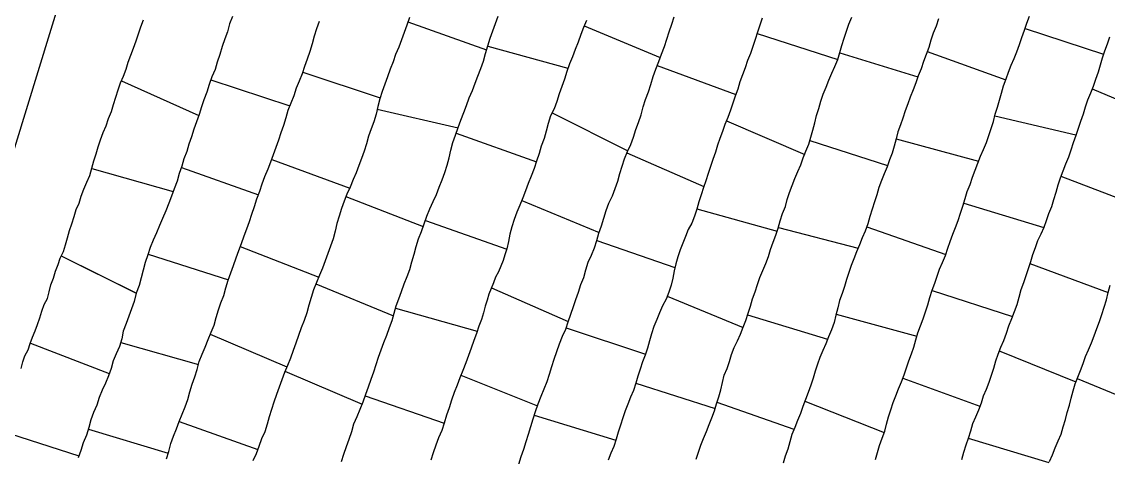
# Model space of a CAD drawing. Extents: x 703186 to 703989, y 1560402 to 1561368.
# Drawn here: x 703493.7 to 703552.3, y 1560574.6 to 1560598 of the extents above; entities that cross this region are included whole.
import ezdxf

# ---------------------------------------------------------------- set-up
doc = ezdxf.new("R2010")
doc.units = 0
for name, color, linetype in [('10124_2002_REAL', 30, 'Continuous'), ('AGROCAD PLL', 7, 'Continuous'), ('PANTE_2002', 7, 'Continuous')]:
    doc.layers.add(name, color=color, linetype=linetype)

msp = doc.modelspace()

# ---------------------------------------------------------------- linework, layer by layer
at = {"layer": '10124_2002_REAL'}
for points in [[(703505.063, 1560598.3163), (703504.9016, 1560597.93), (703504.7852, 1560597.5049), (703504.6404, 1560597.1124), (703504.5073, 1560596.6966), (703504.3668, 1560596.2808), (703504.2354, 1560595.8691), (703504.1197, 1560595.4661), (703503.9419, 1560595.0626), (703503.8057, 1560594.6503), (703503.6783, 1560594.2378), (703503.5146, 1560593.8382), (703503.3799, 1560593.4485), (703503.2569, 1560593.044), (703503.1069, 1560592.6467), (703502.9797, 1560592.2403), (703502.8456, 1560591.8331), (703502.7083, 1560591.4339), (703502.5852, 1560591.0522), (703502.4349, 1560590.6573), (703502.328, 1560590.25), (703502.1885, 1560589.8561), (703502.0698, 1560589.4454), (703501.917, 1560589.0405), (703501.7702, 1560588.6337), (703501.6178, 1560588.2505), (703501.4636, 1560587.8455), (703501.2836, 1560587.44), (703501.1202, 1560587.0483), (703500.9529, 1560586.6666), (703500.7809, 1560586.2696), (703500.6242, 1560585.8714), (703500.4959, 1560585.4723), (703500.3463, 1560585.0655), (703500.2359, 1560584.6465), (703500.1325, 1560584.2269), (703500.0158, 1560583.8131), (703499.8676, 1560583.3996), (703499.7621, 1560582.962), (703499.6132, 1560582.5703), (703499.4606, 1560582.1616), (703499.3145, 1560581.7631), (703499.1665, 1560581.363), (703499.0798, 1560580.9405), (703498.9619, 1560580.5277), (703498.7905, 1560580.1409), (703498.6227, 1560579.755), (703498.5133, 1560579.3452), (703498.3611, 1560578.9585), (703498.2137, 1560578.5605), (703498.023, 1560578.1733), (703497.8732, 1560577.7746), (703497.7407, 1560577.3638), (703497.5636, 1560576.9803), (703497.4143, 1560576.5832), (703497.3099, 1560576.17), (703497.1835, 1560575.7499), (703497.0077, 1560575.3427), (703496.8714, 1560574.9316), (703496.7298, 1560574.5308)], [(703514.6042, 1560598.2743), (703514.4572, 1560597.864), (703514.3119, 1560597.4607), (703514.1731, 1560597.0578), (703514.0274, 1560596.661), (703513.8556, 1560596.2655), (703513.7233, 1560595.8721), (703513.5676, 1560595.4758), (703513.4088, 1560595.0729), (703513.267, 1560594.6736), (703513.1268, 1560594.2751), (703513.0059, 1560593.8765), (703512.9022, 1560593.4767), (703512.8066, 1560593.059), (703512.6819, 1560592.6497), (703512.5282, 1560592.2612), (703512.3911, 1560591.8689), (703512.2859, 1560591.4516), (703512.1538, 1560591.0712), (703512.0093, 1560590.6751), (703511.8687, 1560590.2889), (703511.7203, 1560589.8993), (703511.5689, 1560589.5292), (703511.4114, 1560589.1275), (703511.2208, 1560588.7476), (703511.0749, 1560588.3736), (703510.9394, 1560587.9703), (703510.8062, 1560587.5636), (703510.6878, 1560587.1642), (703510.5973, 1560586.756), (703510.4868, 1560586.3404), (703510.3348, 1560585.9391), (703510.197, 1560585.5492), (703510.0618, 1560585.1587), (703509.9034, 1560584.7585), (703509.7476, 1560584.38), (703509.5912, 1560583.9815), (703509.4272, 1560583.5844), (703509.3072, 1560583.1788), (703509.1764, 1560582.769), (703509.0622, 1560582.3513), (703508.9143, 1560581.9404), (703508.7559, 1560581.5333), (703508.6207, 1560581.1217), (703508.475, 1560580.7143), (703508.3231, 1560580.3157), (703508.1793, 1560579.9101), (703508.0204, 1560579.5144), (703507.8595, 1560579.1378), (703507.7193, 1560578.7301), (703507.5784, 1560578.3394), (703507.4271, 1560577.9427), (703507.2946, 1560577.5345), (703507.1635, 1560577.1371), (703507.0325, 1560576.7416), (703506.9322, 1560576.3419), (703506.793, 1560575.9368), (703506.6129, 1560575.5529), (703506.4752, 1560575.1442), (703506.3314, 1560574.7501), (703506.1535, 1560574.36)], [(703510.938, 1560574.3309), (703511.0648, 1560574.7292), (703511.2045, 1560575.1391), (703511.3568, 1560575.5386), (703511.4904, 1560575.9436), (703511.6061, 1560576.3608), (703511.7832, 1560576.7588), (703511.9441, 1560577.159), (703512.1, 1560577.5551), (703512.2391, 1560577.9582), (703512.3961, 1560578.3582), (703512.5385, 1560578.7635), (703512.6752, 1560579.1617), (703512.7968, 1560579.5612), (703512.9354, 1560579.9597), (703513.082, 1560580.353), (703513.2224, 1560580.7462), (703513.3788, 1560581.1342), (703513.528, 1560581.5495), (703513.6752, 1560581.9253), (703513.7733, 1560582.3264), (703513.8871, 1560582.7315), (703514.0234, 1560583.1079), (703514.1679, 1560583.4956), (703514.3153, 1560583.9094), (703514.4706, 1560584.3005), (703514.6122, 1560584.6883), (703514.7364, 1560585.1026), (703514.857, 1560585.5075), (703514.9599, 1560585.9212), (703515.0923, 1560586.3318), (703515.256, 1560586.7393), (703515.396, 1560587.1379), (703515.5416, 1560587.5496), (703515.6936, 1560587.9539), (703515.8814, 1560588.3487), (703516.0532, 1560588.7287), (703516.2071, 1560589.1285), (703516.3628, 1560589.5139), (703516.5031, 1560589.906), (703516.6401, 1560590.3018), (703516.7378, 1560590.6994), (703516.8347, 1560591.115), (703516.9433, 1560591.5352), (703517.0783, 1560591.9244), (703517.2236, 1560592.332), (703517.3752, 1560592.742), (703517.5284, 1560593.1386), (703517.6735, 1560593.5298), (703517.8255, 1560593.9307), (703517.9993, 1560594.3265), (703518.1479, 1560594.723), (703518.2917, 1560595.1073), (703518.4482, 1560595.517), (703518.5891, 1560595.9138), (703518.7069, 1560596.322), (703518.8227, 1560596.7406), (703518.9465, 1560597.1485), (703519.0924, 1560597.5518), (703519.2381, 1560597.9459), (703519.3845, 1560598.3424)], [(703520.5034, 1560574.1826), (703520.6297, 1560574.5929), (703520.7661, 1560574.9973), (703520.8897, 1560575.414), (703521.0179, 1560575.8087), (703521.1533, 1560576.2143), (703521.2676, 1560576.6255), (703521.3918, 1560577.0309), (703521.5509, 1560577.4381), (703521.7048, 1560577.8524), (703521.8713, 1560578.2489), (703522.0257, 1560578.6503), (703522.1613, 1560579.0456), (703522.2881, 1560579.4475), (703522.4117, 1560579.8534), (703522.5538, 1560580.2559), (703522.7001, 1560580.6751), (703522.8603, 1560581.0903), (703523.0289, 1560581.466), (703523.1603, 1560581.8661), (703523.299, 1560582.2766), (703523.4392, 1560582.6802), (703523.5735, 1560583.0693), (703523.7177, 1560583.4673), (703523.8496, 1560583.8707), (703524.0024, 1560584.2528), (703524.1086, 1560584.6659), (703524.2445, 1560585.0733), (703524.4118, 1560585.4591), (703524.5758, 1560585.8531), (703524.7124, 1560586.2513), (703524.8212, 1560586.6389), (703524.9662, 1560587.0371), (703525.0912, 1560587.4419), (703525.2154, 1560587.8646), (703525.3604, 1560588.2568), (703525.5463, 1560588.6496), (703525.7035, 1560589.0433), (703525.8419, 1560589.4435), (703525.952, 1560589.8507), (703526.0715, 1560590.2491), (703526.195, 1560590.6569), (703526.3618, 1560591.0394), (703526.5474, 1560591.4195), (703526.6916, 1560591.8241), (703526.8113, 1560592.2235), (703526.9595, 1560592.6153), (703527.09, 1560593.0289), (703527.2023, 1560593.4464), (703527.3363, 1560593.8522), (703527.4871, 1560594.2552), (703527.6172, 1560594.6637), (703527.747, 1560595.0839), (703527.8916, 1560595.4862), (703528.0437, 1560595.8947), (703528.1993, 1560596.2979), (703528.3558, 1560596.7012), (703528.4782, 1560597.1041), (703528.6096, 1560597.5018), (703528.7502, 1560597.902), (703528.8803, 1560598.3061)], [(703533.6222, 1560598.2338), (703533.5041, 1560597.8529), (703533.3773, 1560597.4729), (703533.2518, 1560597.0849), (703533.1197, 1560596.7053), (703532.9896, 1560596.3219), (703532.8413, 1560595.9435), (703532.702, 1560595.5586), (703532.5581, 1560595.1751), (703532.4253, 1560594.7972), (703532.3055, 1560594.4141), (703532.1672, 1560594.0278), (703532.0442, 1560593.6562), (703531.9209, 1560593.2692), (703531.7751, 1560592.8776), (703531.6154, 1560592.5046), (703531.4888, 1560592.1281), (703531.3383, 1560591.7543), (703531.216, 1560591.3816), (703531.0978, 1560591.004), (703530.9711, 1560590.6207), (703530.8397, 1560590.2375), (703530.7165, 1560589.8504), (703530.5906, 1560589.4715), (703530.4533, 1560589.103), (703530.3296, 1560588.7165), (703530.2017, 1560588.3226), (703530.0932, 1560587.9338), (703529.9653, 1560587.5568), (703529.8226, 1560587.1821), (703529.6412, 1560586.8315), (703529.4934, 1560586.4668), (703529.3387, 1560586.1017), (703529.2021, 1560585.7444), (703529.0714, 1560585.3712), (703528.9621, 1560584.9857), (703528.8768, 1560584.6125), (703528.8129, 1560584.2184), (703528.7118, 1560583.8334), (703528.5916, 1560583.4554), (703528.4374, 1560583.0799), (703528.2491, 1560582.7176), (703528.0789, 1560582.3489), (703527.9344, 1560581.9813), (703527.7858, 1560581.6011), (703527.6519, 1560581.2187), (703527.548, 1560580.8297), (703527.4377, 1560580.4397), (703527.3076, 1560580.0696), (703527.1783, 1560579.6977), (703527.0507, 1560579.3145), (703526.9175, 1560578.9371), (703526.8055, 1560578.5536), (703526.6833, 1560578.1684), (703526.5199, 1560577.7987), (703526.3753, 1560577.4304), (703526.2278, 1560577.0611), (703526.1003, 1560576.6821), (703525.9777, 1560576.2924), (703525.8603, 1560575.9198), (703525.7502, 1560575.5309), (703525.6201, 1560575.1444), (703525.4692, 1560574.7777), (703525.3172, 1560574.4012)], [(703530.0574, 1560574.4565), (703530.1826, 1560574.8369), (703530.3221, 1560575.2048), (703530.4632, 1560575.5706), (703530.6134, 1560575.9434), (703530.7698, 1560576.3264), (703530.9137, 1560576.6922), (703531.0475, 1560577.057), (703531.1566, 1560577.4425), (703531.2872, 1560577.8171), (703531.3946, 1560578.1946), (703531.4763, 1560578.5899), (703531.5816, 1560578.9816), (703531.7341, 1560579.3483), (703531.8567, 1560579.7304), (703531.9658, 1560580.1011), (703532.1188, 1560580.4831), (703532.294, 1560580.8423), (703532.4486, 1560581.1981), (703532.599, 1560581.5737), (703532.75, 1560581.9401), (703532.866, 1560582.3222), (703532.9954, 1560582.7118), (703533.1098, 1560583.0927), (703533.2455, 1560583.4842), (703533.3748, 1560583.8691), (703533.4961, 1560584.2579), (703533.6676, 1560584.631), (703533.8193, 1560585.0016), (703533.9595, 1560585.3864), (703534.079, 1560585.768), (703534.212, 1560586.1487), (703534.3591, 1560586.5291), (703534.494, 1560586.9182), (703534.5957, 1560587.3094), (703534.727, 1560587.6937), (703534.8789, 1560588.0735), (703534.977, 1560588.4617), (703535.0966, 1560588.8391), (703535.2455, 1560589.2154), (703535.3804, 1560589.5919), (703535.5423, 1560589.9648), (703535.7063, 1560590.3297), (703535.8397, 1560590.6976), (703535.9867, 1560591.0707), (703536.1326, 1560591.438), (703536.2538, 1560591.8118), (703536.3562, 1560592.1959), (703536.461, 1560592.5843), (703536.5618, 1560592.9778), (703536.6711, 1560593.362), (703536.7832, 1560593.7552), (703536.9115, 1560594.132), (703537.07, 1560594.508), (703537.2221, 1560594.8874), (703537.3846, 1560595.2616), (703537.5477, 1560595.6296), (703537.703, 1560595.9992), (703537.8213, 1560596.3865), (703537.9289, 1560596.7661), (703538.0462, 1560597.1617), (703538.1671, 1560597.5356), (703538.3005, 1560597.9153), (703538.4508, 1560598.287)], [(703539.7283, 1560574.4367), (703539.8394, 1560574.8237), (703539.9602, 1560575.2025), (703540.0983, 1560575.5818), (703540.235, 1560575.9606), (703540.3294, 1560576.3465), (703540.4417, 1560576.7319), (703540.5615, 1560577.114), (703540.6862, 1560577.5048), (703540.831, 1560577.8778), (703540.9826, 1560578.2562), (703541.1388, 1560578.6237), (703541.2745, 1560578.9983), (703541.4042, 1560579.3756), (703541.5376, 1560579.7539), (703541.6748, 1560580.1291), (703541.7981, 1560580.5025), (703541.9119, 1560580.8935), (703542.0231, 1560581.2698), (703542.1674, 1560581.6455), (703542.303, 1560582.0248), (703542.4364, 1560582.3977), (703542.558, 1560582.7862), (703542.6702, 1560583.1815), (703542.7958, 1560583.5675), (703542.9307, 1560583.9457), (703543.0625, 1560584.32), (703543.187, 1560584.6993), (703543.3463, 1560585.0633), (703543.5128, 1560585.4374), (703543.6399, 1560585.8281), (703543.7677, 1560586.2006), (703543.9023, 1560586.5809), (703544.0511, 1560586.949), (703544.2022, 1560587.3304), (703544.3115, 1560587.7202), (703544.4453, 1560588.1044), (703544.5664, 1560588.5021), (703544.6873, 1560588.8952), (703544.8405, 1560589.2726), (703544.9716, 1560589.6563), (703545.1052, 1560590.033), (703545.2507, 1560590.4118), (703545.4021, 1560590.7858), (703545.5573, 1560591.1579), (703545.7171, 1560591.5309), (703545.8513, 1560591.9023), (703545.9774, 1560592.286), (703546.1028, 1560592.6703), (703546.1923, 1560593.0561), (703546.3098, 1560593.4328), (703546.4305, 1560593.8181), (703546.5301, 1560594.1926), (703546.6381, 1560594.5769), (703546.7753, 1560594.9601), (703546.9102, 1560595.3268), (703547.059, 1560595.6948), (703547.2121, 1560596.0622), (703547.3556, 1560596.4252), (703547.5015, 1560596.8073), (703547.6323, 1560597.1898), (703547.7682, 1560597.5801), (703547.895, 1560597.9652), (703548.0351, 1560598.3432)], [(703493.6594, 1560579.3481), (703493.7505, 1560579.7), (703493.8643, 1560580.0334), (703494.0311, 1560580.3577), (703494.1498, 1560580.6982), (703494.2785, 1560581.0341), (703494.4147, 1560581.3831), (703494.5478, 1560581.7264), (703494.665, 1560582.0784), (703494.7709, 1560582.437), (703494.9049, 1560582.7959), (703495.0827, 1560583.117), (703495.1641, 1560583.4838), (703495.2639, 1560583.8647), (703495.4001, 1560584.2176), (703495.5104, 1560584.5862), (703495.6515, 1560584.9441), (703495.7574, 1560585.3006), (703495.933, 1560585.6551), (703496.0513, 1560586.018), (703496.1555, 1560586.3882), (703496.2713, 1560586.7795), (703496.3997, 1560587.1533), (703496.5108, 1560587.5334), (703496.62, 1560587.9142), (703496.7823, 1560588.2665), (703496.8886, 1560588.6383), (703497.0372, 1560589.0174), (703497.1961, 1560589.3901), (703497.3615, 1560589.7555), (703497.4718, 1560590.1469), (703497.5796, 1560590.54), (703497.7012, 1560590.9234), (703497.8049, 1560591.3028), (703497.9369, 1560591.6821), (703498.0887, 1560592.0671), (703498.247, 1560592.4292), (703498.3669, 1560592.8164), (703498.5247, 1560593.194), (703498.6451, 1560593.5782), (703498.7707, 1560593.9675), (703498.8859, 1560594.3603), (703499.0175, 1560594.7458), (703499.1818, 1560595.1136), (703499.3137, 1560595.4769), (703499.4223, 1560595.8655), (703499.568, 1560596.2373), (703499.7198, 1560596.6081), (703499.8617, 1560597.0084), (703499.9879, 1560597.384), (703500.1151, 1560597.7616), (703500.2613, 1560598.141)], [(703501.4907, 1560574.4792), (703501.6233, 1560574.88), (703501.7329, 1560575.299), (703501.8798, 1560575.6998), (703502.0359, 1560576.0937), (703502.1776, 1560576.4916), (703502.3389, 1560576.888), (703502.5068, 1560577.2826), (703502.6446, 1560577.6767), (703502.7466, 1560578.0962), (703502.8803, 1560578.5068), (703503.0245, 1560578.8956), (703503.148, 1560579.2982), (703503.2556, 1560579.715), (703503.4143, 1560580.1095), (703503.5791, 1560580.4943), (703503.7372, 1560580.9063), (703503.9048, 1560581.2995), (703504.0682, 1560581.6833), (703504.1799, 1560582.0942), (703504.2989, 1560582.5), (703504.4356, 1560582.8826), (703504.5918, 1560583.2814), (703504.6968, 1560583.6909), (703504.8232, 1560584.0991), (703504.9662, 1560584.5049), (703505.1108, 1560584.8996), (703505.246, 1560585.3061), (703505.3935, 1560585.7013), (703505.5447, 1560586.0899), (703505.6778, 1560586.4907), (703505.8281, 1560586.8825), (703505.9707, 1560587.2712), (703506.105, 1560587.6737), (703506.2402, 1560588.0817), (703506.3722, 1560588.492), (703506.5303, 1560588.898), (703506.6585, 1560589.2979), (703506.806, 1560589.6991), (703506.977, 1560590.1058), (703507.1276, 1560590.4889), (703507.2753, 1560590.8879), (703507.415, 1560591.2808), (703507.5541, 1560591.6724), (703507.6883, 1560592.0697), (703507.8306, 1560592.4706), (703507.9483, 1560592.8749), (703508.0617, 1560593.2788), (703508.2192, 1560593.6726), (703508.3768, 1560594.0693), (703508.5007, 1560594.4706), (703508.6716, 1560594.8563), (703508.831, 1560595.2572), (703508.9592, 1560595.6456), (703509.101, 1560596.0474), (703509.2453, 1560596.4543), (703509.3772, 1560596.8607), (703509.4803, 1560597.2759), (703509.6065, 1560597.679), (703509.7572, 1560598.075)], [(703524.1407, 1560598.1127), (703523.9824, 1560597.7296), (703523.84, 1560597.3434), (703523.7049, 1560596.9385), (703523.5397, 1560596.5444), (703523.387, 1560596.1569), (703523.2304, 1560595.7732), (703523.0823, 1560595.3519), (703522.9576, 1560594.9519), (703522.812, 1560594.5558), (703522.6759, 1560594.1488), (703522.553, 1560593.7457), (703522.4048, 1560593.3537), (703522.2137, 1560592.9707), (703522.0892, 1560592.5584), (703521.9817, 1560592.1488), (703521.8634, 1560591.7428), (703521.7088, 1560591.3409), (703521.6015, 1560590.9325), (703521.4594, 1560590.5301), (703521.3231, 1560590.1202), (703521.1665, 1560589.7186), (703521.0095, 1560589.3261), (703520.8667, 1560588.9309), (703520.7098, 1560588.5403), (703520.5502, 1560588.1533), (703520.395, 1560587.7699), (703520.2502, 1560587.3753), (703520.1137, 1560586.9842), (703520.0178, 1560586.5793), (703519.9419, 1560586.1845), (703519.8537, 1560585.7991), (703519.7519, 1560585.4718), (703519.6504, 1560585.1663), (703519.5375, 1560584.8606), (703519.3964, 1560584.566), (703519.2366, 1560584.2773), (703519.1399, 1560583.9608), (703519.0042, 1560583.6521), (703518.8829, 1560583.3473), (703518.7867, 1560583.026), (703518.6772, 1560582.6998), (703518.5985, 1560582.3465), (703518.4816, 1560581.9823), (703518.3416, 1560581.6192), (703518.2088, 1560581.2381), (703518.0773, 1560580.8496), (703517.9337, 1560580.4439), (703517.7928, 1560580.0516), (703517.6478, 1560579.6433), (703517.4834, 1560579.2405), (703517.3215, 1560578.8349), (703517.1753, 1560578.4495), (703517.0134, 1560578.0455), (703516.863, 1560577.638), (703516.736, 1560577.2315), (703516.5941, 1560576.8225), (703516.4734, 1560576.4068), (703516.3388, 1560576.0006), (703516.1707, 1560575.6116), (703516.0211, 1560575.2133), (703515.8855, 1560574.8062), (703515.7531, 1560574.4089)], [(703543.1311, 1560598.193), (703543.0009, 1560597.8056), (703542.8512, 1560597.4236), (703542.7286, 1560597.0385), (703542.6062, 1560596.6599), (703542.468, 1560596.2747), (703542.3325, 1560595.8898), (703542.1981, 1560595.5084), (703542.0441, 1560595.1248), (703541.9144, 1560594.7481), (703541.7714, 1560594.3671), (703541.6138, 1560593.9827), (703541.4768, 1560593.6078), (703541.3424, 1560593.2381), (703541.2075, 1560592.8501), (703541.0755, 1560592.48), (703540.9457, 1560592.0974), (703540.8455, 1560591.7271), (703540.7472, 1560591.3361), (703540.6354, 1560590.9555), (703540.4981, 1560590.5931), (703540.3626, 1560590.2151), (703540.2048, 1560589.8495), (703540.0563, 1560589.4742), (703539.9137, 1560589.1051), (703539.8053, 1560588.716), (703539.6813, 1560588.3267), (703539.5587, 1560587.9414), (703539.4371, 1560587.546), (703539.3168, 1560587.1391), (703539.182, 1560586.7579), (703539.0191, 1560586.3935), (703538.8712, 1560586.0151), (703538.7175, 1560585.6439), (703538.5722, 1560585.2657), (703538.4271, 1560584.8926), (703538.2957, 1560584.5242), (703538.167, 1560584.1513), (703538.0597, 1560583.7622), (703537.9341, 1560583.386), (703537.8, 1560583.003), (703537.7029, 1560582.6124), (703537.5966, 1560582.2214), (703537.5016, 1560581.8212), (703537.3633, 1560581.4322), (703537.2098, 1560581.0619), (703537.0609, 1560580.6831), (703536.9007, 1560580.3103), (703536.7382, 1560579.9452), (703536.6008, 1560579.5719), (703536.4834, 1560579.1998), (703536.3672, 1560578.8199), (703536.2499, 1560578.4428), (703536.1091, 1560578.0599), (703535.9648, 1560577.6824), (703535.8143, 1560577.3013), (703535.6843, 1560576.9189), (703535.5309, 1560576.5496), (703535.377, 1560576.1687), (703535.2157, 1560575.7901), (703535.1228, 1560575.3931), (703535.0052, 1560575.0046), (703534.8716, 1560574.6221), (703534.7536, 1560574.235)], [(703552.3533, 1560597.2129), (703552.2322, 1560596.8257), (703552.0938, 1560596.4528), (703551.9685, 1560596.0695), (703551.8553, 1560595.6918), (703551.7417, 1560595.316), (703551.6046, 1560594.9346), (703551.4833, 1560594.5557), (703551.3272, 1560594.1843), (703551.1765, 1560593.8186), (703551.0413, 1560593.4371), (703550.9329, 1560593.0548), (703550.8005, 1560592.6623), (703550.6611, 1560592.2854), (703550.5338, 1560591.8999), (703550.3979, 1560591.5063), (703550.2734, 1560591.122), (703550.1423, 1560590.7345), (703549.9798, 1560590.3652), (703549.8402, 1560589.9858), (703549.6938, 1560589.6033), (703549.5658, 1560589.2288), (703549.4563, 1560588.8415), (703549.3369, 1560588.4405), (703549.2281, 1560588.0636), (703549.0714, 1560587.691), (703548.9479, 1560587.3148), (703548.816, 1560586.9432), (703548.6449, 1560586.5897), (703548.482, 1560586.2227), (703548.345, 1560585.8532), (703548.2083, 1560585.4808), (703548.0997, 1560585.0956), (703547.9622, 1560584.7254), (703547.8462, 1560584.3459), (703547.7241, 1560583.965), (703547.5816, 1560583.5802), (703547.4578, 1560583.1824), (703547.3513, 1560582.781), (703547.2125, 1560582.4024), (703547.0714, 1560582.0152), (703546.9141, 1560581.6337), (703546.7785, 1560581.2415), (703546.645, 1560580.8461), (703546.4844, 1560580.4715), (703546.3348, 1560580.1008), (703546.2133, 1560579.7324), (703546.1025, 1560579.3499), (703545.9777, 1560578.9662), (703545.8549, 1560578.5833), (703545.7136, 1560578.2156), (703545.5445, 1560577.8518), (703545.4306, 1560577.4741), (703545.2945, 1560577.0965), (703545.1364, 1560576.7287), (703544.973, 1560576.3644), (703544.8581, 1560575.9713), (703544.7391, 1560575.5792), (703544.6018, 1560575.2067), (703544.4787, 1560574.815), (703544.3798, 1560574.4138)], [(703549.1186, 1560574.329), (703549.2821, 1560574.6915), (703549.4342, 1560575.0611), (703549.5904, 1560575.4382), (703549.7411, 1560575.8138), (703549.8633, 1560576.2077), (703549.9756, 1560576.5881), (703550.0821, 1560576.972), (703550.1936, 1560577.3635), (703550.2902, 1560577.7518), (703550.3988, 1560578.1356), (703550.4997, 1560578.5234), (703550.6499, 1560578.8855), (703550.7956, 1560579.2456), (703550.9273, 1560579.6148), (703551.0689, 1560579.9943), (703551.2202, 1560580.36), (703551.3804, 1560580.7321), (703551.5365, 1560581.1129), (703551.6679, 1560581.4947), (703551.8152, 1560581.8814), (703551.9412, 1560582.2624), (703552.0753, 1560582.6533), (703552.1875, 1560583.0462), (703552.2783, 1560583.4397), (703552.3934, 1560583.8303)]]:
    msp.add_lwpolyline(points, dxfattribs=at)
at = {"layer": 'AGROCAD PLL', "color": 3, "true_color": 0x00ff00}
for points in [[(703514.5192, 1560598.0371), (703518.7609, 1560596.5174)], [(703547.8015, 1560597.6813), (703552.0392, 1560596.2859)], [(703518.82, 1560596.7309), (703523.1463, 1560595.5341)], [(703542.5258, 1560596.4357), (703546.7598, 1560594.9167)], [(703527.9655, 1560595.6846), (703532.1964, 1560594.1093)], [(703503.8938, 1560594.9171), (703508.1541, 1560593.5098)], [(703551.4254, 1560594.4179), (703555.5553, 1560592.6821)], [(703512.867, 1560593.3229), (703517.2215, 1560592.3262)], [(703512.867, 1560593.3229), (703517.2215, 1560592.3263)], [(703546.17, 1560592.9598), (703550.5484, 1560591.9441)], [(703507.1753, 1560590.6178), (703511.3785, 1560589.0619)], [(703526.3297, 1560590.9658), (703530.474, 1560589.1586)], [(703549.7367, 1560589.7153), (703553.9187, 1560588.1146)], [(703511.1739, 1560588.6273), (703515.3473, 1560586.9992)], [(703520.6541, 1560588.4053), (703524.8364, 1560586.6806)], [(703544.4913, 1560588.2555), (703548.8145, 1560586.9391)], [(703544.4913, 1560588.2555), (703548.8141, 1560586.9392)], [(703530.1008, 1560587.9612), (703534.4362, 1560586.7513)], [(703539.2644, 1560586.9909), (703543.5277, 1560585.4833)], [(703505.4774, 1560585.917), (703509.7052, 1560584.272)], [(703524.7097, 1560586.2433), (703528.9195, 1560584.7992)], [(703495.8153, 1560585.4174), (703499.8708, 1560583.4085)], [(703495.8153, 1560585.4174), (703499.8699, 1560583.409)], [(703500.5102, 1560585.5168), (703504.8331, 1560584.1271)], [(703548.0679, 1560585.0099), (703552.2796, 1560583.4455)], [(703548.0679, 1560585.0099), (703552.28, 1560583.4454)], [(703509.5584, 1560583.9022), (703513.7367, 1560582.1766)], [(703519.0242, 1560583.6976), (703523.1641, 1560581.8777)], [(703519.0242, 1560583.6976), (703523.1642, 1560581.8777)], [(703532.8389, 1560582.2328), (703537.155, 1560580.9225)], [(703537.6121, 1560582.2785), (703541.971, 1560581.0935)], [(703523.0502, 1560581.531), (703527.3275, 1560580.1262)], [(703503.8588, 1560581.1917), (703507.9855, 1560579.4327)], [(703546.4135, 1560580.2957), (703550.5435, 1560578.629)], [(703507.884, 1560579.1951), (703512.0457, 1560577.417)], [(703526.8037, 1560578.5478), (703531.085, 1560577.1896)], [(703550.6195, 1560578.8121), (703554.8023, 1560577.077)], [(703512.2115, 1560577.8783), (703516.4736, 1560576.4075)], [(703512.2115, 1560577.8783), (703516.4736, 1560576.4075)], [(703492.5244, 1560575.9963), (703496.7656, 1560574.6321)], [(703497.2816, 1560576.0761), (703501.5901, 1560574.7798)], [(703502.1774, 1560576.4911), (703506.4159, 1560574.9817)], [(703544.7425, 1560575.5905), (703549.0934, 1560574.27)]]:
    msp.add_lwpolyline(points, dxfattribs=at)
at = {"layer": 'AGROCAD PLL', "color": 5, "true_color": 0x0000ff}
for points in [[(703524.0162, 1560597.8114), (703528.1277, 1560596.1125)], [(703537.8138, 1560596.362), (703542.027, 1560595.0751)], [(703508.8529, 1560595.3234), (703513.0269, 1560593.9457)], [(703536.1982, 1560591.6405), (703540.3867, 1560590.2824)], [(703502.3032, 1560590.18), (703506.4567, 1560588.709)], [(703534.5009, 1560586.9446), (703538.794, 1560585.8285)], [(703528.5033, 1560583.2405), (703532.5938, 1560581.5607)], [(703528.5033, 1560583.2405), (703532.5937, 1560581.5608)], [(703499.0256, 1560580.7507), (703503.2141, 1560579.5544)], [(703517.3796, 1560578.9805), (703521.5095, 1560577.332)], [(703541.2088, 1560578.8169), (703545.3711, 1560577.3091)], [(703531.186, 1560577.5268), (703535.3388, 1560576.0789)]]:
    msp.add_lwpolyline(points, dxfattribs=at)
at = {"layer": 'AGROCAD PLL', "color": 1, "true_color": 0xff0000}
for points in [[(703533.3575, 1560597.4118), (703537.7056, 1560596.0054)], [(703533.3575, 1560597.4118), (703537.7049, 1560596.0056)], [(703499.0671, 1560594.8568), (703503.2379, 1560592.9937)], [(703522.2898, 1560593.1232), (703526.3822, 1560591.0813)], [(703531.6977, 1560592.6969), (703535.9159, 1560590.8909)], [(703517.1172, 1560592.0335), (703521.4462, 1560590.4903)], [(703540.8459, 1560591.7286), (703545.2963, 1560590.5244)], [(703497.4659, 1560590.1261), (703501.8617, 1560588.8873)], [(703515.4627, 1560587.3266), (703519.8466, 1560585.7762)], [(703542.7925, 1560583.5574), (703547.1202, 1560582.1492)], [(703513.8496, 1560582.5981), (703518.2518, 1560581.3615)], [(703494.1559, 1560580.7142), (703498.4105, 1560579.084)], [(703535.924, 1560577.579), (703540.2085, 1560575.887)], [(703521.3329, 1560576.8387), (703525.7363, 1560575.4896)]]:
    msp.add_lwpolyline(points, dxfattribs=at)
at = {"layer": 'PANTE_2002'}
msp.add_lwpolyline([(703491.3475, 1560584.8749), (703499.8258, 1560612.4728), (703523.0763, 1560681.6796)], dxfattribs=at)

doc.saveas('drawing.dxf')
